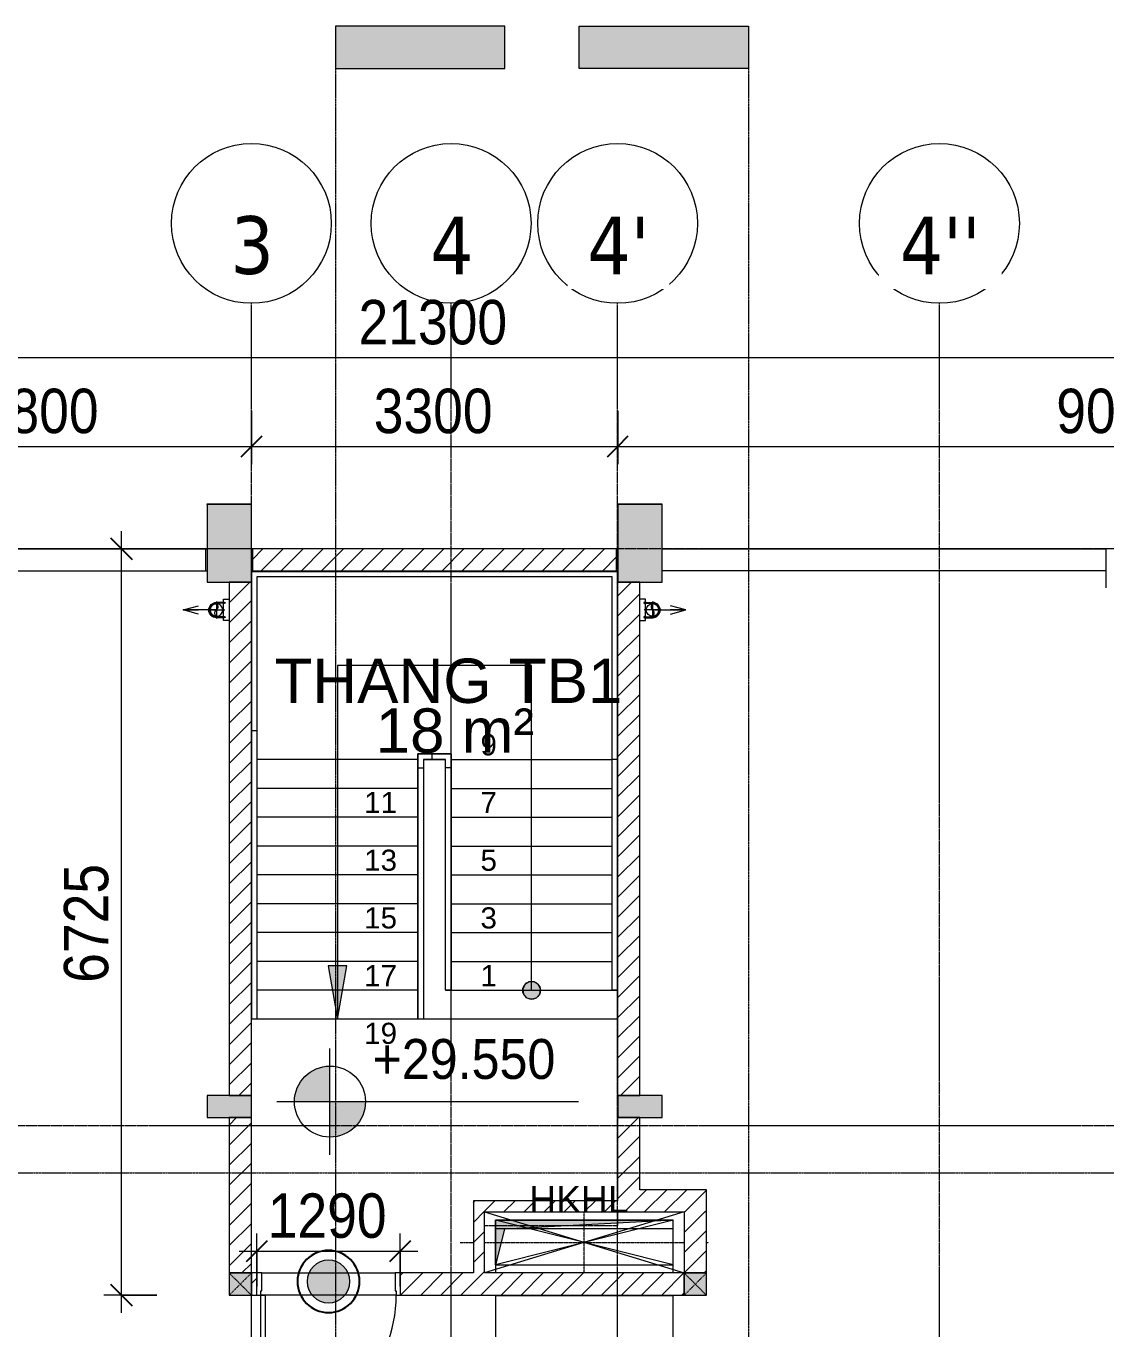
# Model space of a CAD drawing. Header units: millimetres. Extents: x 27447 to 251759, y -15958 to 82948.
# Drawn here: x 40622 to 50353, y 71208 to 82948 of the extents above; entities that cross this region are included whole.
import ezdxf

# ---------------------------------------------------------------- set-up
doc = ezdxf.new("R2010")
doc.units = ezdxf.units.MM
for name, pattern in [('Dash', [6, 3, -3]), ('Dash 1_8_', [6.35, 3.175, -3.175]), ('Dash Dot 3_16_', [7.9375, 4.7625, -1.5875, 0, -1.5875]), ('Grid Line', [22.225, 12.7, -3.175, 3.175, -3.175]), ('IMPORT-CENTER', [2000, 1250, -250, 250, -250]), ('IMPORT-CENTER _3_', [10.16, 6.35, -1.27, 1.27, -1.27])]:
    doc.linetypes.add(name, pattern=pattern)
for name, color, linetype, lineweight in [('0-1', 7, 'Continuous', 5), ('0-2', 250, 'Continuous', 9), ('A-ANNO-DIMS', 211, 'Continuous', 9), ('A-ANNO-DIMS-160', 211, 'Continuous', 9), ('A-ANNO-NOTE', 131, 'Continuous', 9), ('A-ANNO-NOTE-1', 131, 'Continuous', 25), ('A-AREA', 32, 'Dash 1_8_', 9), ('A-AREA-IDEN', 2, 'Continuous', 9), ('A-DETL-GENF-1', 1, 'Continuous', 9), ('A-DOOR-1', 1, 'Continuous', 9), ('A-DOOR-FRAM-1', 1, 'Continuous', 9), ('A-FLOR', 192, 'Continuous', 9), ('A-FLOR-1', 250, 'Continuous', 9), ('A-FLOR-HRAL', 11, 'Continuous', 9), ('A-WALL', 113, 'Continuous', 9), ('A-WALL-1', 113, 'Continuous', 18), ('A-WALL-PATT-1', 111, 'Continuous', 9), ('G-ANNO-DIMS', 111, 'Continuous', 9), ('G-ANNO-SYMB', 111, 'Continuous', 9), ('G-ANNO-SYMB-1', 111, 'Dash Dot 3_16_', 18), ('G-ANNO-TEXT-1', 7, 'Continuous', 9), ('G-IMPT', 8, 'Continuous', 9), ('G-IMPT-1', 8, 'IMPORT-CENTER', 9), ('G-IMPT-2', 8, 'IMPORT-CENTER _3_', 9), ('M-EQPM', 50, 'Continuous', 9), ('S-COLS', 52, 'Continuous', 9), ('S-COLS-1', 52, 'Continuous', 5), ('S-COLS-2', 7, 'Continuous', 18), ('S-COLS-4', 52, 'Continuous', 18), ('S-COLS-5', 52, 'Dash', 9), ('S-COLS-HDLN', 52, 'Dash', 9), ('S-GRID-1', 1, 'Grid Line', 9), ('S-GRID-IDEN', 1, 'Continuous', 9), ('S-STRS', 31, 'Continuous', 9), ('S-STRS-ANNO', 31, 'Continuous', 9)]:
    doc.layers.add(name, color=color, linetype=linetype, lineweight=lineweight)
doc.styles.add('Arial', font='arial_0.ttf', dxfattribs={"height": 190.5})
doc.styles.add('Arial_4', font='arial_0.ttf', dxfattribs={"width": 0.9, "height": 360})
doc.styles.add('Arial_6', font='arial_0.ttf', dxfattribs={"height": 240})
doc.styles.add('Arial_7', font='arial_0.ttf', dxfattribs={"height": 400})
doc.styles.add('Tahoma_B', font='tahomabd_0.ttf', dxfattribs={"height": 520})
doc.styles.add('UTM Avo', font='UTM Avo.ttf', dxfattribs={"width": 0.9, "height": 400})
doc.dimstyles.new('1_Dim_chi_tiet_2_5', dxfattribs={"dimscale": 304.8, "dimtxt": 399.720379, "dimasz": 0.629921, "dimexe": 0.524934, "dimexo": 0.0625, "dimgap": 0.052493, "dimtad": 1, "dimdec": 0, "dimrnd": 5, "dimzin": 0, "dimdsep": 46, "dimtxsty": 'UTM Avo', "dimblk1": 'OBLIQUE', "dimblk2": 'OBLIQUE', "dimsah": 1, "dimcen": 0.09, "dimdle": 0.524934, "dimazin": 0, "dimtfac": 1, "dimtdec": 4, "dimtix": 1, "dimtmove": 0, "dimatfit": 3, "dimfxl": 1.049869, "dimfxlon": 1, "dimtvp": 1, "dimtolj": 1, "dimtzin": 0, "dimarcsym": 2})
pattern_1 = [(45, (0, 0), (-90.50967, 90.50967), [])]

# ---------------------------------------------------------------- blocks, each defined once
blk = doc.blocks.new('NCV_TKTC_KET CAU_rvt-1-TKCS_MB TUM MÁI')
at = {"layer": 'S-COLS-1'}
for points in [[(42653, 77937), (42653, 78637), (42253, 78637), (42253, 77937)], [(46353, 77937), (46353, 78637), (45953, 78637), (45953, 77937)], [(42653, 73112), (42653, 73312), (42253, 73312), (42253, 73112)], [(46353, 73112), (46353, 73312), (45953, 73312), (45953, 73112)]]:
    blk.add_hatch(color=256, dxfattribs=at).paths.add_polyline_path(points)
at = {"layer": 'A-FLOR-1'}
for p, q in [((42253, 78237), (42243, 78237)), ((42663, 78237), (42653, 78237)), ((45953, 78237), (45943, 78237)), ((42653, 78037), (42663, 78037)), ((45943, 78037), (45953, 78037)), ((44153, 73999), (42703, 73999)), ((45953, 73999), (44203, 73999))]:
    blk.add_line(p, q, dxfattribs=at)
at = {"layer": 'S-COLS-2'}
for p, q in [((42653, 78637), (42253, 78637)), ((42253, 78637), (42253, 77937)), ((42653, 77937), (42653, 78637)), ((46353, 78637), (45953, 78637)), ((45953, 78637), (45953, 77937)), ((46353, 77937), (46353, 78637)), ((50753, 78237), (50353, 78237)), ((50353, 78237), (50353, 77887)), ((42253, 77937), (42653, 77937)), ((45953, 77937), (46353, 77937)), ((42253, 73312), (42253, 73112)), ((42653, 73312), (42253, 73312)), ((42653, 73112), (42653, 73312)), ((45953, 73312), (45953, 73112)), ((46353, 73312), (45953, 73312)), ((46353, 73112), (46353, 73312)), ((42253, 73112), (42653, 73112)), ((45953, 73112), (46353, 73112))]:
    blk.add_line(p, q, dxfattribs=at)
blk = doc.blocks.new('Top Rail Type - Top Rail_Internal_-947424-TKCS_MB TUM MÁI')
at = {"layer": 'A-FLOR-HRAL'}
for p, q in [((42653, 78034), (45952, 78034)), ((42653, 76599), (42653, 78034)), ((45902, 77984), (42703, 77984)), ((42703, 77984), (42703, 76599)), ((45902, 76339), (45902, 77984)), ((45952, 78034), (45952, 76339)), ((42653, 76599), (42703, 76599)), ((42653, 76339), (42653, 76599)), ((42703, 76599), (42703, 76339)), ((42653, 73999), (42653, 76339)), ((42703, 76339), (42703, 73999)), ((45902, 74259), (45902, 76339)), ((45952, 76339), (45902, 76339)), ((45952, 76339), (45952, 74259)), ((45952, 74259), (45902, 74259)), ((42703, 73999), (42653, 73999))]:
    blk.add_line(p, q, dxfattribs=at)
blk = doc.blocks.new('Top Rail Type - Top Rail_Internal_-V1-TKCS_MB TUM MÁI')
at = {"layer": 'A-FLOR-HRAL'}
for p, q in [((42653, 78034), (42653, 76599)), ((45952, 78034), (42653, 78034)), ((42703, 77984), (42703, 76599)), ((45902, 77984), (42703, 77984)), ((45902, 76339), (45902, 77984)), ((45952, 76339), (45952, 78034)), ((42653, 76599), (42653, 73999)), ((42703, 76599), (42703, 73999)), ((45902, 74259), (45902, 76339)), ((45952, 74259), (45952, 76339)), ((45902, 74259), (45952, 74259)), ((42703, 73999), (42653, 73999))]:
    blk.add_line(p, q, dxfattribs=at)
blk = doc.blocks.new('Top Rail Type - Top Rail_Internal_-947440-TKCS_MB TUM MÁI')
at = {"layer": 'A-FLOR-HRAL'}
for p, q in [((44153, 76389), (44278, 76389)), ((44153, 76264), (44153, 76389)), ((44278, 76339), (44203, 76339)), ((44203, 76339), (44203, 76264)), ((44278, 76389), (44328, 76389)), ((44278, 76389), (44278, 76339)), ((44328, 76339), (44278, 76339)), ((44328, 76389), (44453, 76389)), ((44403, 76339), (44328, 76339)), ((44403, 76264), (44403, 76339)), ((44453, 76389), (44453, 76264)), ((44153, 76264), (44203, 76264)), ((44153, 73999), (44153, 76264)), ((44203, 76264), (44203, 73999)), ((44403, 74259), (44403, 76264)), ((44453, 76264), (44403, 76264)), ((44453, 76264), (44453, 74259)), ((44453, 74259), (44403, 74259)), ((44203, 73999), (44153, 73999))]:
    blk.add_line(p, q, dxfattribs=at)
blk = doc.blocks.new('Top Rail Type - Top Rail_Internal_-V2-TKCS_MB TUM MÁI')
at = {"layer": 'A-FLOR-HRAL'}
for p, q in [((44153, 76389), (44153, 76264)), ((44278, 76389), (44153, 76389)), ((44203, 76339), (44203, 76264)), ((44278, 76339), (44203, 76339)), ((44453, 76389), (44278, 76389)), ((44403, 76339), (44278, 76339)), ((44403, 76264), (44403, 76339)), ((44453, 76264), (44453, 76389)), ((44153, 76264), (44153, 73999)), ((44203, 76264), (44203, 73999)), ((44403, 74259), (44403, 76264)), ((44453, 74259), (44453, 76264)), ((44403, 74259), (44453, 74259)), ((44203, 73999), (44153, 73999))]:
    blk.add_line(p, q, dxfattribs=at)
blk = doc.blocks.new('FD_01 - FD_01-1200x2200mm-1787917-TKCS_MB TUM MÁI')
at = {"layer": 'A-DETL-GENF-1'}
for p, q in [((570, 100), (570, 1320)), ((570, 1320), (610, 1320)), ((610, 1320), (610, 100)), ((610, 100), (570, 100))]:
    blk.add_line(p, q, dxfattribs=at)
blk.add_arc((610, 100), 1220, 91.8789, 180, dxfattribs=at)
at = {"layer": 'A-DOOR-FRAM-1'}
for p, q in [((-610, 100), (-645, 100)), ((-610, 60), (-610, 100)), ((-600, 60), (-610, 60)), ((-600, -100), (-600, 60)), ((610, 60), (600, 60)), ((600, 60), (600, -100)), ((645, 100), (610, 100)), ((610, 100), (610, 60)), ((-645, -100), (-600, -100)), ((600, -100), (645, -100))]:
    blk.add_line(p, q, dxfattribs=at)
blk = doc.blocks.new('TKTC_XREF_260130_MB TUM MAI - TKTC_XREF_260130_MB TUM MAI_dwg_CUM U_DN100-4167675-TKCS_MB TUM MÁI')
at = {"layer": 'G-IMPT'}
blk.add_hatch(color=256, dxfattribs=at).paths.add_polyline_path([(61, 0), (59, -16), (53, -31), (43, -43), (30, -53), (16, -59), (0, -61), (0, -57), (15, -55), (28, -49), (40, -40), (49, -29), (55, -15), (57, 0), (55, 15), (49, 28), (40, 40), (28, 49), (15, 55), (0, 57), (0, 61), (16, 59), (30, 53), (43, 43), (53, 30), (59, 16)])
for p, q in [((-79, 67), (-79, 63)), ((-77, 67), (-77, 63)), ((-75, 67), (-75, 63)), ((-73, 69), (-73, 61)), ((-67, 68), (-72, 68)), ((-67, 62), (-72, 62)), ((-65, 69), (0, 69)), ((-79, -63), (-79, -67)), ((-77, -63), (-77, -67)), ((-75, -63), (-75, -67)), ((-73, -61), (-73, -69)), ((-67, -62), (-72, -62)), ((-67, -68), (-72, -68)), ((-65, -69), (0, -69))]:
    blk.add_line(p, q, dxfattribs=at)
at = {"layer": 'G-IMPT', "flags": 128}
for points in [[(-73, 68), (-78, 68), (-78, 62), (-73, 62)], [(-72, 59), (-67, 59), (-67, 71), (-72, 71)], [(-67, 71), (-67, 73), (-65, 73), (-65, 57), (-67, 57), (-67, 59)], [(-65, 61), (0, 61), (0, 57)], [(-73, -62), (-78, -62), (-78, -68), (-73, -68)], [(-72, -71), (-67, -71), (-67, -59), (-72, -59)], [(-67, -59), (-67, -57), (-65, -57), (-65, -73), (-67, -73), (-67, -71)], [(-65, -61), (0, -61), (0, -57)]]:
    blk.add_lwpolyline(points, dxfattribs=at)
at = {"layer": 'G-IMPT'}
for centre, radius, start, end in [((-78, 67), 0.96, 90, 180), ((-78, 63), 0.96, 180, 270), ((-71, 69), 1.56, 112.6199, 247.3801), ((-68, 65), 4.8, 143.1301, 216.8699), ((-71, 61), 1.56, 112.6199, 247.3801), ((0, 0), 69, 270, 90), ((0, 0), 61, 270, 90), ((0, 0), 57, 270, 90), ((-78, -63), 0.96, 90, 180), ((-78, -67), 0.96, 180, 270), ((-71, -61), 1.56, 112.6199, 247.3801), ((-68, -65), 4.8, 143.1301, 216.8699), ((-71, -69), 1.56, 112.6199, 247.3801)]:
    blk.add_arc(centre, radius, start, end, dxfattribs=at)
blk = doc.blocks.new('TKTC_XREF_260130_MB TUM MAI - TKTC_XREF_260130_MB TUM MAI_dwg_$cc-4167671-TKCS_MB TUM MÁI')
at = {"layer": 'G-IMPT'}
blk.add_circle((0, 0), 0.5, dxfattribs=at)
for centre, radius, start, end in [((0, 0), 0.5, 90, 270), ((0.19, 0.25), 0.313, 126.8699, 233.1301), ((-0.19, -0.25), 0.313, 306.8699, 53.1301)]:
    blk.add_arc(centre, radius, start, end, dxfattribs=at)
at = {"layer": 'G-IMPT-2'}
for p, q in [((-0.67, 0), (0.67, 0)), ((0, -0.67), (0, 0.67))]:
    blk.add_line(p, q, dxfattribs=at)
blk = doc.blocks.new('TKTC_XREF_260130_MB TUM MAI - TKTC_XREF_260130_MB TUM MAI_dwg_AR-4167677-TKCS_MB TUM MÁI')
at = {"layer": 'G-IMPT'}
blk.add_line((97, 0), (-97, 0), dxfattribs=at)
at = {"layer": 'G-IMPT', "flags": 128}
blk.add_lwpolyline([(-97, 52), (97, 0), (-97, -52)], dxfattribs=at)
blk = doc.blocks.new('TKTC_XREF_260130_MB TUM MAI - TKTC_XREF_260130_MB TUM MAI_dwg_CUM U_DN100-4167673-TKCS_MB TUM MÁI')
at = {"layer": 'G-IMPT'}
blk.add_hatch(color=256, dxfattribs=at).paths.add_polyline_path([(0, 61), (0, 57), (15, 55), (28, 49), (40, 40), (49, 28), (55, 15), (57, 0), (55, -15), (49, -29), (40, -40), (28, -49), (15, -55), (0, -57), (0, -61), (16, -59), (30, -53), (43, -43), (53, -31), (59, -16), (61, 0), (59, 16), (53, 30), (43, 43), (30, 53), (16, 59)])
for p, q in [((-79, 67), (-79, 63)), ((-77, 67), (-77, 63)), ((-75, 67), (-75, 63)), ((-73, 69), (-73, 61)), ((-67, 68), (-72, 68)), ((-67, 62), (-72, 62)), ((-65, 69), (0, 69)), ((-79, -63), (-79, -67)), ((-77, -63), (-77, -67)), ((-75, -63), (-75, -67)), ((-73, -61), (-73, -69)), ((-67, -62), (-72, -62)), ((-67, -68), (-72, -68)), ((-65, -69), (0, -69))]:
    blk.add_line(p, q, dxfattribs=at)
at = {"layer": 'G-IMPT', "flags": 128}
for points in [[(-73, 68), (-78, 68), (-78, 62), (-73, 62)], [(-72, 59), (-67, 59), (-67, 71), (-72, 71)], [(-67, 71), (-67, 73), (-65, 73), (-65, 57), (-67, 57), (-67, 59)], [(-65, 61), (0, 61), (0, 57)], [(-73, -62), (-78, -62), (-78, -68), (-73, -68)], [(-72, -71), (-67, -71), (-67, -59), (-72, -59)], [(-67, -59), (-67, -57), (-65, -57), (-65, -73), (-67, -73), (-67, -71)], [(-65, -61), (0, -61), (0, -57)]]:
    blk.add_lwpolyline(points, dxfattribs=at)
at = {"layer": 'G-IMPT'}
for centre, radius, start, end in [((-78, 67), 0.96, 90, 180), ((-78, 63), 0.96, 180, 270), ((-71, 69), 1.56, 112.6199, 247.3801), ((-68, 65), 4.8, 143.1301, 216.8699), ((-71, 61), 1.56, 112.6199, 247.3801), ((0, 0), 69, 270, 90), ((0, 0), 61, 270, 90), ((0, 0), 57, 270, 90), ((-78, -63), 0.96, 90, 180), ((-78, -67), 0.96, 180, 270), ((-71, -61), 1.56, 112.6199, 247.3801), ((-68, -65), 4.8, 143.1301, 216.8699), ((-71, -69), 1.56, 112.6199, 247.3801)]:
    blk.add_arc(centre, radius, start, end, dxfattribs=at)
blk = doc.blocks.new('TKTC_XREF_260130_MB TUM MAI - TKTC_XREF_260130_MB TUM MAI_dwg_$cc-4167678-TKCS_MB TUM MÁI')
at = {"layer": 'G-IMPT'}
blk.add_circle((0, 0), 0.5, dxfattribs=at)
for centre, radius, start, end in [((0, 0), 0.5, 90, 270), ((0.19, 0.25), 0.313, 126.8699, 233.1301), ((-0.19, -0.25), 0.313, 306.8699, 53.1301)]:
    blk.add_arc(centre, radius, start, end, dxfattribs=at)
at = {"layer": 'G-IMPT-2'}
for p, q in [((-0.67, 0), (0.67, 0)), ((0, -0.67), (0, 0.67))]:
    blk.add_line(p, q, dxfattribs=at)
blk = doc.blocks.new('TKTC_XREF_260130_MB TUM MAI - TKTC_XREF_260130_MB TUM MAI_dwg_AR-4167679-TKCS_MB TUM MÁI')
at = {"layer": 'G-IMPT'}
blk.add_line((97, 0), (-97, 0), dxfattribs=at)
at = {"layer": 'G-IMPT', "flags": 128}
blk.add_lwpolyline([(-97, 52), (97, 0), (-97, -52)], dxfattribs=at)
blk = doc.blocks.new('TKTC_XREF_260130_MB TUM MAI - TKTC_XREF_260130_MB TUM MAI_dwg_$H1600x400-4167681-TKCS_MB TUM MÁI')
at = {"layer": 'G-IMPT'}
blk.add_hatch(color=256, dxfattribs=at).paths.add_polyline_path([(-800, -200), (-800, 200), (800, 200), (-720, 120)])
for p, q in [((-800, -200), (-800, 200)), ((-800, 200), (800, 200)), ((-720, 120), (-800, -200)), ((800, 200), (-720, 120))]:
    blk.add_line(p, q, dxfattribs=at)
at = {"layer": 'G-IMPT', "flags": 128}
blk.add_lwpolyline([(-800, -200), (800, -200), (800, 200), (-800, 200)], close=True, dxfattribs=at)
at = {"layer": 'G-IMPT-2'}
for p, q in [((0, -275), (0, 275)), ((-1120, 0), (-1000, 0)), ((-900, 0), (900, 0)), ((1100, 0), (1120, 0))]:
    blk.add_line(p, q, dxfattribs=at)
blk = doc.blocks.new('TKTC_XREF_260130_MB TUM MAI - TKTC_XREF_260130_MB TUM MAI_dwg_A$Ced4233ca-4167688-TKCS_MB TUM MÁI')
at = {"layer": 'G-IMPT', "flags": 128}
blk.add_lwpolyline([(-80800, 54953), (-82400, 54553), (-80800, 54553), (-82400, 54953)], dxfattribs=at)
blk.add_blockref('TKTC_XREF_260130_MB TUM MAI - TKTC_XREF_260130_MB TUM MAI_dwg_$H1600x400-4167681-TKCS_MB TUM MÁI', (-81600, 54753))
blk = doc.blocks.new('TKTC_XREF_260130_MB TUM MAI - TKTC_XREF_260130_MB TUM MAI_dwg-4167669-TKCS_MB TUM MÁI')
at = {"layer": 'G-IMPT'}
for p, q in [((-160899, -782933), (-160909, -782933)), ((-157199, -782933), (-157209, -782933))]:
    blk.add_line(p, q, dxfattribs=at)
at = {"layer": 'G-IMPT', "flags": 128}
for points in [[(-160489, -782933), (-160499, -782933), (-160499, -782531)], [(-160699, -783575), (-160749, -783575), (-160749, -783385), (-160699, -783385)], [(-156999, -783575), (-156949, -783575), (-156949, -783385), (-156999, -783385)]]:
    blk.add_lwpolyline(points, dxfattribs=at)
at = {"layer": 'G-IMPT-1'}
for p, q in [((-160814, -783481), (-161115, -783481)), ((-156884, -783481), (-156583, -783481))]:
    blk.add_line(p, q, dxfattribs=at)
at = {"extrusion": (0, 0, -1)}
for name, p, xscale, yscale, zscale, rotation in [('TKTC_XREF_260130_MB TUM MAI - TKTC_XREF_260130_MB TUM MAI_dwg_$cc-4167671-TKCS_MB TUM MÁI', (160814, -783481), 113.7150000000073, 113.7150000000073, -113.7150000000073, 179.9990086636432), ('TKTC_XREF_260130_MB TUM MAI - TKTC_XREF_260130_MB TUM MAI_dwg_CUM U_DN100-4167675-TKCS_MB TUM MÁI', (160814, -783482), 0.9975000000000006, 0.9975000000000006, -0.9975000000000006, 0.000991338195008684), ('TKTC_XREF_260130_MB TUM MAI - TKTC_XREF_260130_MB TUM MAI_dwg_AR-4167679-TKCS_MB TUM MÁI', (156653, -783481), 0.7206551409326495, 0.7206551409326495, -0.7206551409326495, 179.996211913896)]:
    blk.add_blockref(name, p, dxfattribs=dict(at, xscale=xscale, yscale=yscale, zscale=zscale, rotation=rotation))
for name, p, xscale, yscale, zscale, rotation in [('TKTC_XREF_260130_MB TUM MAI - TKTC_XREF_260130_MB TUM MAI_dwg_CUM U_DN100-4167673-TKCS_MB TUM MÁI', (-156884, -783482), 0.9975000000000006, 0.9975000000000006, 0.9975000000000006, 0.000991338195008684), ('TKTC_XREF_260130_MB TUM MAI - TKTC_XREF_260130_MB TUM MAI_dwg_$cc-4167678-TKCS_MB TUM MÁI', (-156884, -783481), 113.7150000000073, 113.7150000000073, 113.7150000000073, 179.9990086636432), ('TKTC_XREF_260130_MB TUM MAI - TKTC_XREF_260130_MB TUM MAI_dwg_AR-4167677-TKCS_MB TUM MÁI', (-161045, -783481), 0.7206551409326495, 0.7206551409326495, 0.7206551409326495, 179.996211913896)]:
    blk.add_blockref(name, p, dxfattribs=dict(xscale=xscale, yscale=yscale, zscale=zscale, rotation=rotation))
blk.add_blockref('TKTC_XREF_260130_MB TUM MAI - TKTC_XREF_260130_MB TUM MAI_dwg_A$Ced4233ca-4167688-TKCS_MB TUM MÁI', (-75899, -843934))
blk = doc.blocks.new('TKTC_XREF_260130_MB TUM MAI - TKTC_XREF_251221_MB TUM MAI-2041484-TKCS_MB TUM MÁI')
blk.add_blockref('TKTC_XREF_260130_MB TUM MAI - TKTC_XREF_260130_MB TUM MAI_dwg-4167669-TKCS_MB TUM MÁI', (169499, 843934))
blk = doc.blocks.new('G1_SOF - BO TRU - 200x200-V11-TKCS_MB TUM MÁI')
at = {"layer": 'S-COLS-HDLN'}
for p, q in [((-100, 100), (100, -100)), ((100, 100), (-100, -100))]:
    blk.add_line(p, q, dxfattribs=at)
blk = doc.blocks.new('TKTC_QUAT HUT KHOI_260130 - TKTC_QUAT HUT KHOI_260130_dwg-4168555-TKCS_MB TUM MÁI')
at = {"layer": 'G-IMPT'}
for p, q in [((46352, 78642), (45952, 78642)), ((42252, 78240), (42242, 78240)), ((45952, 78240), (45942, 78240))]:
    blk.add_line(p, q, dxfattribs=at)
at = {"layer": 'G-IMPT', "flags": 128}
for points in [[(42662, 78240), (42653, 78240), (42653, 78642), (42253, 78642)], [(46452, 71715), (46452, 72112), (44852, 72112), (44852, 71715)], [(44852, 71512), (44852, 70392), (46452, 70392), (46452, 71512), (46452, 71515)], [(44852, 71515), (44852, 71512), (46452, 71512), (44852, 71512)]]:
    blk.add_lwpolyline(points, dxfattribs=at)
blk = doc.blocks.new('TKTC_QUAT HUT KHOI_260130 - TKTC_QUAT HUT KHOI_260130-2046036-TKCS_MB TUM MÁI')
blk.add_blockref('TKTC_QUAT HUT KHOI_260130 - TKTC_QUAT HUT KHOI_260130_dwg-4168555-TKCS_MB TUM MÁI', (-33652, -17239))
blk = doc.blocks.new('TKTC_BON NUOC MAI_260130 - TKTC_BON NUOC MAI_260130_dwg-3426650-TKCS_MB TUM MÁI')
at = {"layer": 'G-IMPT'}
blk.add_line((-160899, -782933), (-169499, -782933), dxfattribs=at)
at = {"layer": 'G-IMPT', "flags": 128}
for points in [[(-157199, -782933), (-160499, -782933), (-160499, -782531), (-160899, -782531), (-160899, -782534)], [(-156799, -782534), (-156799, -782531), (-157199, -782531), (-157199, -782534)]]:
    blk.add_lwpolyline(points, dxfattribs=at)
blk = doc.blocks.new('TKTC_BON NUOC MAI_260130 - TKTC_BON NUOC MAI_260130-2047084-TKCS_MB TUM MÁI')
blk.add_blockref('TKTC_BON NUOC MAI_260130 - TKTC_BON NUOC MAI_260130_dwg-3426650-TKCS_MB TUM MÁI', (169499, 843934))
blk = doc.blocks.new('Grid - M_Grid Head - Circle-353313-TKCS_MB TUM MÁI')
at = {"layer": 'S-GRID-IDEN'}
blk.add_circle((0, 0), 4.5, dxfattribs=at)
blk = doc.blocks.new('Section - 3_32_ x 3_8_-4701953-TKCS_MB TUM MÁI')
at = {"layer": 'G-ANNO-SYMB'}
blk.add_hatch(color=256, dxfattribs=at).paths.add_polyline_path([(0, 9.525), (0, 0), (-2.38125, 0), (-2.38125, 9.525)])
for p, q in [((0, 9.525), (-2.38125, 9.525)), ((-2.38125, 9.525), (-2.38125, 0)), ((0, 0), (0, 9.525)), ((-2.38125, 0), (0, 0))]:
    blk.add_line(p, q, dxfattribs=at)
blk = doc.blocks.new('DIMBLOCK1-TKCS_MB TUM MÁI')
at = {"layer": 'A-ANNO-DIMS-160'}
for p, q in [((42703, 71589), (42703, 72069)), ((43993, 71589), (43993, 72069)), ((42543, 71909), (44153, 71909)), ((42703, 71909), (42703, 71589)), ((43993, 71909), (43993, 71589))]:
    blk.add_line(p, q, dxfattribs=at)
at = {"layer": 'A-ANNO-DIMS-160', "lineweight": 25}
for p, q in [((42703, 71909), (42799, 72005)), ((43993, 71909), (44089, 72005)), ((42703, 71909), (42607, 71813)), ((43993, 71909), (43897, 71813))]:
    blk.add_line(p, q, dxfattribs=at)
at = {"layer": 'A-ANNO-DIMS-160', "color": 0, "insert": (42800, 72429), "char_height": 400, "width": 1314.64, "attachment_point": 1, "line_spacing_factor": 1.110334, "style": 'UTM Avo'}
blk.add_mtext('1290', dxfattribs=at)
blk = doc.blocks.new('_Oblique')
at = {"color": 0, "linetype": 'ByBlock', "lineweight": -2}
blk.add_line((-0.5, -0.5), (0.5, 0.5), dxfattribs=at)
blk = doc.blocks.new('DIMBLOCK21-TKCS_MB TUM MÁI')
at = {"layer": 'A-ANNO-DIMS-160'}
for p, q in [((33653, 80280), (33653, 79800)), ((33653, 79960), (33653, 80280)), ((54953, 80280), (54953, 79800)), ((54953, 79960), (54953, 80280)), ((33493, 79960), (55113, 79960))]:
    blk.add_line(p, q, dxfattribs=at)
at = {"layer": 'A-ANNO-DIMS-160', "lineweight": 25}
for p, q in [((33653, 79960), (33557, 79864)), ((33653, 79960), (33749, 80056)), ((54953, 79960), (54857, 79864)), ((54953, 79960), (55049, 80056))]:
    blk.add_line(p, q, dxfattribs=at)
at = {"layer": 'A-ANNO-DIMS-160', "color": 0, "insert": (43618, 80480), "char_height": 400, "width": 1643.29, "attachment_point": 1, "line_spacing_factor": 1.110334, "style": 'UTM Avo'}
blk.add_mtext('21300', dxfattribs=at)
blk = doc.blocks.new('DIMBLOCK23-TKCS_MB TUM MÁI')
at = {"layer": 'A-ANNO-DIMS-160'}
for p, q in [((38853, 79480), (38853, 79000)), ((38853, 79160), (38853, 79480)), ((42653, 79480), (42653, 79000)), ((42653, 79160), (42653, 79480)), ((38853, 79160), (42653, 79160))]:
    blk.add_line(p, q, dxfattribs=at)
at = {"layer": 'A-ANNO-DIMS-160', "lineweight": 25}
for p, q in [((38853, 79160), (38949, 79256)), ((42653, 79160), (42749, 79256)), ((38853, 79160), (38757, 79064)), ((42653, 79160), (42557, 79064))]:
    blk.add_line(p, q, dxfattribs=at)
at = {"layer": 'A-ANNO-DIMS-160', "color": 0, "insert": (40205, 79680), "char_height": 400, "width": 1314.64, "attachment_point": 1, "line_spacing_factor": 1.110334, "style": 'UTM Avo'}
blk.add_mtext('3800', dxfattribs=at)
blk = doc.blocks.new('DIMBLOCK24-TKCS_MB TUM MÁI')
at = {"layer": 'A-ANNO-DIMS-160'}
for p, q in [((42653, 79480), (42653, 79000)), ((42653, 79160), (42653, 79480)), ((45953, 79480), (45953, 79000)), ((45953, 79160), (45953, 79480)), ((42653, 79160), (45953, 79160))]:
    blk.add_line(p, q, dxfattribs=at)
at = {"layer": 'A-ANNO-DIMS-160', "lineweight": 25}
for p, q in [((42653, 79160), (42749, 79256)), ((45953, 79160), (46049, 79256)), ((42653, 79160), (42557, 79064)), ((45953, 79160), (45857, 79064))]:
    blk.add_line(p, q, dxfattribs=at)
at = {"layer": 'A-ANNO-DIMS-160', "color": 0, "insert": (43755, 79680), "char_height": 400, "width": 1314.64, "attachment_point": 1, "line_spacing_factor": 1.110334, "style": 'UTM Avo'}
blk.add_mtext('3300', dxfattribs=at)
blk = doc.blocks.new('DIMBLOCK25-TKCS_MB TUM MÁI')
at = {"layer": 'A-ANNO-DIMS-160'}
for p, q in [((45953, 79480), (45953, 79000)), ((45953, 79160), (45953, 79480)), ((54953, 79480), (54953, 79000)), ((54953, 79160), (54953, 79480)), ((45953, 79160), (55113, 79160))]:
    blk.add_line(p, q, dxfattribs=at)
at = {"layer": 'A-ANNO-DIMS-160', "lineweight": 25}
for p, q in [((45953, 79160), (46049, 79256)), ((54953, 79160), (55049, 79256)), ((45953, 79160), (45857, 79064)), ((54953, 79160), (54857, 79064))]:
    blk.add_line(p, q, dxfattribs=at)
at = {"layer": 'A-ANNO-DIMS-160', "color": 0, "insert": (49905, 79680), "char_height": 400, "width": 1314.64, "attachment_point": 1, "line_spacing_factor": 1.110334, "style": 'UTM Avo'}
blk.add_mtext('9000', dxfattribs=at)
blk = doc.blocks.new('Spot Elevations - M_Spot Elevation - Target Filled-350595-TKCS_MB TUM MÁI')
at = {"layer": 'G-ANNO-DIMS'}
h = blk.add_hatch(color=256, dxfattribs=at)
edge = h.paths.add_edge_path()
edge.add_line((0, 0), (-2, 0))
edge.add_arc((0, 0), 2, 90, 180, ccw=False)
edge.add_line((0, 2), (0, 0))
h = blk.add_hatch(color=256, dxfattribs=at)
edge = h.paths.add_edge_path()
edge.add_line((0, 0), (2, 0))
edge.add_arc((0, 0), 2, 270, 360, ccw=False)
edge.add_line((0, -2), (0, 0))
for p, q in [((0, -3), (0, 3)), ((-3, 0), (14, 0))]:
    blk.add_line(p, q, dxfattribs=at)
blk.add_circle((0, 0), 2, dxfattribs=at)
blk = doc.blocks.new('DIMBLOCK51-TKCS_MB TUM MÁI')
at = {"layer": 'A-ANNO-DIMS-160', "lineweight": 25}
for p, q in [((41482, 78237), (41386, 78333)), ((41482, 78237), (41578, 78141)), ((41482, 71512), (41386, 71608)), ((41482, 71512), (41578, 71416))]:
    blk.add_line(p, q, dxfattribs=at)
at = {"layer": 'A-ANNO-DIMS-160'}
for p, q in [((41482, 71352), (41482, 78397)), ((41162, 78237), (41642, 78237)), ((41482, 78237), (41162, 78237)), ((41802, 71512), (41322, 71512)), ((41482, 71512), (41802, 71512))]:
    blk.add_line(p, q, dxfattribs=at)
at = {"layer": 'A-ANNO-DIMS-160', "color": 0, "insert": (40963, 74327), "char_height": 400, "width": 1314.64, "attachment_point": 1, "rotation": 90, "line_spacing_factor": 1.110334, "style": 'UTM Avo'}
blk.add_mtext('6725', dxfattribs=at)
blk = doc.blocks.new('HDNDCT_GHI CHÚ CỬA CHỐNG CHÁY EI60 - HDNDCT_GHI CHÚ CỬA CHỐNG CHÁY EI60-1614697-TKCS_MB TUM MÁI')
at = {"layer": 'A-ANNO-NOTE'}
h = blk.add_hatch(color=256, dxfattribs=at)
edge = h.paths.add_edge_path()
edge.add_arc((0, 0), 1.2, 0, 180)
edge.add_arc((0, 0), 1.2, 180, 360)
for radius, start, end in [(1.75, 360, 180), (1.2, 360, 180), (1.2, 180, 360)]:
    blk.add_arc((0, 0), radius, start, end, dxfattribs=at)
at = {"layer": 'A-ANNO-NOTE-1'}
for start, end in [(360, 180), (180, 360)]:
    blk.add_arc((0, 0), 1.75, start, end, dxfattribs=at)

msp = doc.modelspace()

# ---------------------------------------------------------------- hatches: boundary and pattern name
at = {"layer": 'A-WALL-PATT-1'}
h = msp.add_hatch(dxfattribs=at)
h.set_pattern_fill('FP_1', color=256, style=0, pattern_type=2)
h.set_pattern_definition(pattern_1)
h.paths.add_polyline_path([(45942.6, 78036.9), (45942.6, 78236.9), (42662.6, 78236.9), (42662.6, 78036.9), (44831.6, 78036.9)])
h = msp.add_hatch(dxfattribs=at)
h.set_pattern_fill('FP_1', color=256, style=0, pattern_type=2)
h.set_pattern_definition(pattern_1)
h.paths.add_polyline_path([(42652.6, 73311.9), (42652.6, 77936.9), (42452.6, 77936.9), (42452.6, 73311.9)])
h = msp.add_hatch(dxfattribs=at)
h.set_pattern_fill('FP_1', color=256, style=0, pattern_type=2)
h.set_pattern_definition(pattern_1)
h.paths.add_polyline_path([(46152.6, 73311.9), (46152.6, 77936.9), (45952.6, 77936.9), (45952.6, 73311.9)])
h = msp.add_hatch(dxfattribs=at)
h.set_pattern_fill('FP_1', color=256, style=0, pattern_type=2)
h.set_pattern_definition(pattern_1)
h.paths.add_polyline_path([(42652.6, 71711.9), (42652.6, 73111.9), (42452.6, 73111.9), (42452.6, 71711.9)])
h = msp.add_hatch(dxfattribs=at)
h.set_pattern_fill('FP_1', color=256, style=0, pattern_type=2)
h.set_pattern_definition(pattern_1)
h.paths.add_polyline_path([(45952.6, 72261.9), (46152.6, 72261.9), (46152.6, 73111.9), (45952.6, 73111.9), (45952.6, 72293.8)])
h = msp.add_hatch(dxfattribs=at)
h.set_pattern_fill('FP_1', color=256, style=0, pattern_type=2)
h.set_pattern_definition(pattern_1)
h.paths.add_polyline_path([(46152.6, 72261.9), (46752.6, 72261.9), (46752.6, 72461.9), (46152.6, 72461.9), (46152.6, 72293.8)])
h = msp.add_hatch(dxfattribs=at)
h.set_pattern_fill('FP_1', color=256, style=0, pattern_type=2)
h.set_pattern_definition(pattern_1)
h.paths.add_polyline_path([(44752.6, 71711.9), (44752.6, 72361.9), (44652.6, 72361.9), (44652.6, 71711.9)])
h = msp.add_hatch(dxfattribs=at)
h.set_pattern_fill('FP_1', color=256, style=0, pattern_type=2)
h.set_pattern_definition(pattern_1)
h.paths.add_polyline_path([(45952.6, 72261.9), (45952.6, 72361.9), (44752.6, 72361.9), (44752.6, 72261.9), (44831.6, 72261.9)])
h = msp.add_hatch(dxfattribs=at)
h.set_pattern_fill('FP_1', color=256, style=0, pattern_type=2)
h.set_pattern_definition(pattern_1)
h.paths.add_polyline_path([(46752.6, 71711.9), (46752.6, 72261.9), (46552.6, 72261.9), (46552.6, 71711.9)])
h = msp.add_hatch(dxfattribs=at)
h.set_pattern_fill('FP_1', color=256, style=0, pattern_type=2)
h.set_pattern_definition(pattern_1)
h.paths.add_polyline_path([(46552.6, 71511.9), (46552.6, 71711.9), (43992.6, 71711.9), (43992.6, 71511.9), (44831.6, 71511.9)])
h.paths.add_polyline_path([(42652.6, 71511.9), (42702.6, 71511.9), (42702.6, 71711.9), (42652.6, 71711.9)])
at = {"layer": 'S-COLS-1'}
for points in [[(42652.6, 71511.9), (42652.6, 71711.9), (42452.6, 71711.9), (42452.6, 71511.9)], [(46752.6, 71511.9), (46752.6, 71711.9), (46552.6, 71711.9), (46552.6, 71511.9)]]:
    msp.add_hatch(color=256, dxfattribs=at).paths.add_polyline_path(points)
at = {"layer": 'S-STRS-ANNO'}
for points in [[(43428, 73999), (43512.6, 74479), (43343.3, 74479), (43355.5, 74410.1)], [(45177.6, 74179), (45220.8, 74191.7), (45250.3, 74225.8), (45256.8, 74270.4), (45238, 74311.4), (45200.1, 74335.7), (45155, 74335.7), (45117.1, 74311.4), (45098.4, 74270.4), (45104.8, 74225.8), (45134.3, 74191.7)]]:
    msp.add_hatch(color=256, dxfattribs=at).paths.add_polyline_path(points)
h = msp.add_hatch(color=256, dxfattribs=at)
edge = h.paths.add_edge_path()
edge.add_arc((45177.6, 74259), 80, 0, 360)

# ---------------------------------------------------------------- linework, layer by layer
at = {"layer": '0-2'}
for p, q in [((44752.6, 72261.9), (46552.6, 71711.9)), ((46552.6, 72261.9), (44752.6, 71711.9))]:
    msp.add_line(p, q, dxfattribs=at)
at = {"layer": 'A-AREA'}
for p, q in [((45952.6, 72261.9), (45952.6, 72136.9)), ((45952.6, 72136.9), (44752.6, 72136.9))]:
    msp.add_line(p, q, dxfattribs=at)
at = {"layer": 'A-FLOR'}
msp.add_line((42252.6, 78036.9), (42242.6, 78036.9), dxfattribs=at)
at = {"layer": 'A-WALL'}
for p, q in [((38362.6, 78236.9), (42242.6, 78236.9)), ((42242.6, 78036.9), (42242.6, 78236.9)), ((46352.6, 78238.6), (50352.6, 78238.6)), ((42242.6, 78036.9), (38362.6, 78036.9)), ((50352.6, 78038.6), (46352.6, 78038.6)), ((42452.6, 71711.9), (42652.6, 71711.9)), ((42652.6, 71711.9), (42652.6, 71511.9)), ((42747.6, 71711.9), (43947.6, 71711.9)), ((46552.6, 71511.9), (46552.6, 71711.9)), ((46552.6, 71711.9), (46752.6, 71711.9)), ((43957.6, 71511.9), (42737.6, 71511.9))]:
    msp.add_line(p, q, dxfattribs=at)
at = {"layer": 'A-WALL-1'}
for p, q in [((45942.6, 78236.9), (42662.6, 78236.9)), ((42662.6, 78236.9), (42662.6, 78036.9)), ((45942.6, 78036.9), (45942.6, 78236.9)), ((42662.6, 78036.9), (45942.6, 78036.9)), ((42652.6, 77936.9), (42452.6, 77936.9)), ((42452.6, 77936.9), (42452.6, 73311.9)), ((42652.6, 73311.9), (42652.6, 77936.9)), ((45952.6, 77936.9), (45952.6, 73311.9)), ((46152.6, 77936.9), (45952.6, 77936.9)), ((46152.6, 73311.9), (46152.6, 77936.9)), ((42452.6, 73311.9), (42652.6, 73311.9)), ((45952.6, 73311.9), (46152.6, 73311.9)), ((42652.6, 73111.9), (42452.6, 73111.9)), ((42452.6, 73111.9), (42452.6, 71711.9)), ((42652.6, 71711.9), (42652.6, 73111.9)), ((45952.6, 73111.9), (45952.6, 72361.9)), ((46152.6, 73111.9), (45952.6, 73111.9)), ((46152.6, 72461.9), (46152.6, 73111.9)), ((46752.6, 72461.9), (46152.6, 72461.9)), ((46752.6, 71711.9), (46752.6, 72461.9)), ((44652.6, 72361.9), (44652.6, 71711.9)), ((45952.6, 72361.9), (44652.6, 72361.9)), ((44752.6, 71711.9), (44752.6, 72261.9)), ((44752.6, 72261.9), (46552.6, 72261.9)), ((46552.6, 72261.9), (46552.6, 71711.9)), ((42702.6, 71711.9), (42652.6, 71711.9)), ((42702.6, 71511.9), (42702.6, 71711.9)), ((44652.6, 71711.9), (43992.6, 71711.9)), ((43992.6, 71711.9), (43992.6, 71511.9)), ((46552.6, 71711.9), (44752.6, 71711.9)), ((42652.6, 71511.9), (42702.6, 71511.9)), ((43992.6, 71511.9), (46552.6, 71511.9))]:
    msp.add_line(p, q, dxfattribs=at)
at = {"layer": 'G-ANNO-SYMB-1'}
for p, q in [((43411.3, 82567), (43411.3, 13851.9)), ((47131.3, 82567), (47131.3, 13851.9)), ((27827.8, 72614.1), (133630.6, 72614.1))]:
    msp.add_line(p, q, dxfattribs=at)
at = {"layer": 'S-COLS'}
for p, q in [((42652.6, 71711.9), (42452.6, 71711.9)), ((42652.6, 71511.9), (42652.6, 71711.9)), ((46752.6, 71711.9), (46552.6, 71711.9)), ((46552.6, 71711.9), (46552.6, 71511.9))]:
    msp.add_line(p, q, dxfattribs=at)
at = {"layer": 'S-COLS-4'}
for p, q in [((42452.6, 71711.9), (42452.6, 71511.9)), ((46752.6, 71511.9), (46752.6, 71711.9)), ((42452.6, 71511.9), (42652.6, 71511.9)), ((46552.6, 71511.9), (46752.6, 71511.9))]:
    msp.add_line(p, q, dxfattribs=at)
at = {"layer": 'S-GRID-1'}
for p, q in [((42652.6, 76449.5), (42652.6, 80449.5)), ((44452.6, 76449.5), (44452.6, 80449.5)), ((45952.6, 76449.5), (45952.6, 80449.5)), ((48852.6, 76449.5), (48852.6, 80449.5)), ((128131.3, 78236.9), (34592.6, 78236.9)), ((42652.6, 19295.8), (42652.6, 76449.5)), ((44452.6, 19295.8), (44452.6, 76449.5)), ((45952.6, 19295.8), (45952.6, 76449.5)), ((48852.6, 19295.8), (48852.6, 76449.5)), ((128131.3, 73036.9), (34592.6, 73036.9))]:
    msp.add_line(p, q, dxfattribs=at)
at = {"layer": 'S-STRS'}
for p, q in [((42653, 78034.9), (42653, 76339)), ((45952.6, 78034.9), (42653, 78034.9)), ((42653, 76339), (42653, 76079)), ((44152.6, 76339), (42703.4, 76339)), ((44203, 76339), (44402.6, 76339)), ((44203, 76339), (44203, 76079)), ((44402.6, 76079), (44402.6, 76339)), ((44453, 76339), (45902.2, 76339)), ((42653, 76079), (42653, 75819)), ((44152.6, 76079), (42703.4, 76079)), ((44203, 76079), (44203, 75819)), ((44402.6, 75819), (44402.6, 76079)), ((44453, 76079), (45902.2, 76079)), ((42653, 75819), (42653, 75559)), ((44152.6, 75819), (42703.4, 75819)), ((44203, 75819), (44203, 75559)), ((44402.6, 75559), (44402.6, 75819)), ((44453, 75819), (45902.2, 75819)), ((42653, 75559), (42653, 75299)), ((44152.6, 75559), (42703.4, 75559)), ((44203, 75559), (44203, 75299)), ((44402.6, 75299), (44402.6, 75559)), ((44453, 75559), (45902.2, 75559)), ((42653, 75299), (42653, 75039)), ((44152.6, 75299), (42703.4, 75299)), ((44203, 75299), (44203, 75039)), ((44402.6, 75039), (44402.6, 75299)), ((44453, 75299), (45902.2, 75299)), ((42653, 75039), (42653, 74779)), ((44152.6, 75039), (42703.4, 75039)), ((44203, 75039), (44203, 74779)), ((44402.6, 74779), (44402.6, 75039)), ((44453, 75039), (45902.2, 75039)), ((42653, 74779), (42653, 74519)), ((44152.6, 74779), (42703.4, 74779)), ((44203, 74779), (44203, 74519)), ((44402.6, 74519), (44402.6, 74779)), ((44453, 74779), (45902.2, 74779)), ((42653, 74519), (42653, 74259)), ((44152.6, 74519), (42703.4, 74519)), ((44203, 74519), (44203, 74259)), ((44402.6, 74259), (44402.6, 74519)), ((44453, 74519), (45902.2, 74519)), ((42653, 74259), (42653, 73999)), ((44152.6, 74259), (42703.4, 74259)), ((44203, 74259), (44203, 73999)), ((44453, 74259), (45902.2, 74259)), ((44152.6, 73999), (42703.4, 73999))]:
    msp.add_line(p, q, dxfattribs=at)
at = {"layer": 'S-STRS-ANNO'}
for p, q in [((43428, 77186.9), (43428, 76339)), ((45177.6, 77186.9), (43428, 77186.9)), ((45177.6, 76339), (45177.6, 77186.9)), ((43428, 76339), (43428, 76079)), ((45177.6, 76079), (45177.6, 76339)), ((43428, 76079), (43428, 75819)), ((45177.6, 75819), (45177.6, 76079)), ((43428, 75819), (43428, 75559)), ((45177.6, 75559), (45177.6, 75819)), ((43428, 75559), (43428, 75299)), ((45177.6, 75299), (45177.6, 75559)), ((43428, 75299), (43428, 75039)), ((45177.6, 75039), (45177.6, 75299)), ((43428, 75039), (43428, 74779)), ((45177.6, 74779), (45177.6, 75039)), ((43428, 74779), (43428, 74519)), ((45177.6, 74519), (45177.6, 74779)), ((43512.6, 74479), (43343.3, 74479)), ((43343.3, 74479), (43355.5, 74410.1)), ((43428, 74519), (43428, 74259)), ((43428, 73999), (43512.6, 74479)), ((45177.6, 74259), (45177.6, 74519)), ((43355.5, 74410.1), (43428, 73999)), ((45155, 74335.7), (45117.1, 74311.4)), ((45200.1, 74335.7), (45155, 74335.7)), ((45238, 74311.4), (45200.1, 74335.7)), ((43428, 74259), (43428, 73999)), ((45117.1, 74311.4), (45098.4, 74270.4)), ((45098.4, 74270.4), (45104.8, 74225.8)), ((45104.8, 74225.8), (45134.3, 74191.7)), ((45220.8, 74191.7), (45250.3, 74225.8)), ((45256.8, 74270.4), (45238, 74311.4)), ((45250.3, 74225.8), (45256.8, 74270.4)), ((45134.3, 74191.7), (45177.6, 74179)), ((45177.6, 74179), (45220.8, 74191.7))]:
    msp.add_line(p, q, dxfattribs=at)
msp.add_circle((45177.6, 74259), 80, dxfattribs=at)

# ---------------------------------------------------------------- block references
at = {"layer": '0-1'}
msp.add_blockref('NCV_TKTC_KET CAU_rvt-1-TKCS_MB TUM MÁI', (0, 0), dxfattribs=at)
at = {"layer": 'A-ANNO-NOTE', "xscale": 160, "yscale": 160, "zscale": 160}
msp.add_blockref('HDNDCT_GHI CHÚ CỬA CHỐNG CHÁY EI60 - HDNDCT_GHI CHÚ CỬA CHỐNG CHÁY EI60-1614697-TKCS_MB TUM MÁI', (43347.6, 71635.3), dxfattribs=at)
at = {"layer": 'A-DOOR-1', "rotation": 180}
msp.add_blockref('FD_01 - FD_01-1200x2200mm-1787917-TKCS_MB TUM MÁI', (43347.6, 71611.9), dxfattribs=at)
at = {"layer": 'A-FLOR-HRAL'}
for name in ['Top Rail Type - Top Rail_Internal_-947424-TKCS_MB TUM MÁI', 'Top Rail Type - Top Rail_Internal_-V1-TKCS_MB TUM MÁI', 'Top Rail Type - Top Rail_Internal_-947440-TKCS_MB TUM MÁI', 'Top Rail Type - Top Rail_Internal_-V2-TKCS_MB TUM MÁI']:
    msp.add_blockref(name, (0, 0), dxfattribs=at)
at = {"layer": 'G-ANNO-DIMS', "xscale": 159.9999999999999, "yscale": 159.9999999999999, "zscale": 159.9999999999999}
msp.add_blockref('Spot Elevations - M_Spot Elevation - Target Filled-350595-TKCS_MB TUM MÁI', (43360.6, 73256.2), dxfattribs=at)
at = {"layer": 'G-ANNO-SYMB', "xscale": 159.9999999999999, "yscale": 159.9999999999999, "zscale": 159.9999999999999, "rotation": 269.9999999999996}
msp.add_blockref('Section - 3_32_ x 3_8_-4701953-TKCS_MB TUM MÁI', (43411.3, 82567), dxfattribs=at)
at = {"layer": 'G-ANNO-SYMB', "extrusion": (0, 0, -1), "xscale": 159.9999999999999, "yscale": 159.9999999999999, "zscale": 159.9999999999999, "rotation": 270.0000000000003}
msp.add_blockref('Section - 3_32_ x 3_8_-4701953-TKCS_MB TUM MÁI', (-47131.3, 82567), dxfattribs=at)
at = {"layer": 'M-EQPM'}
for name, p in [('TKTC_BON NUOC MAI_260130 - TKTC_BON NUOC MAI_260130-2047084-TKCS_MB TUM MÁI', (33652.6, 17236.9)), ('TKTC_QUAT HUT KHOI_260130 - TKTC_QUAT HUT KHOI_260130-2046036-TKCS_MB TUM MÁI', (33652.6, 17235.3)), ('TKTC_XREF_260130_MB TUM MAI - TKTC_XREF_251221_MB TUM MAI-2041484-TKCS_MB TUM MÁI', (33652.6, 17233.6))]:
    msp.add_blockref(name, p, dxfattribs=at)
at = {"layer": 'S-COLS-5'}
for p in [(42552.6, 71611.9), (46652.6, 71611.9)]:
    msp.add_blockref('G1_SOF - BO TRU - 200x200-V11-TKCS_MB TUM MÁI', p, dxfattribs=at)
at = {"layer": 'S-GRID-IDEN', "xscale": 159.9999999999999, "yscale": 159.9999999999999, "zscale": 159.9999999999999}
for p in [(42652.6, 81169.5), (44452.6, 81169.5), (45952.6, 81169.5), (48852.6, 81169.5)]:
    msp.add_blockref('Grid - M_Grid Head - Circle-353313-TKCS_MB TUM MÁI', p, dxfattribs=at)

# ---------------------------------------------------------------- texts
at = {"layer": 'A-AREA-IDEN', "char_height": 400, "line_spacing_factor": 0.936439, "style": 'Arial_7'}
for s, insert, width, attachment_point in [('\\pt8,16,24,32,40,48,56,64,72,80,88,96,104,112,120,128,136,144,152,160,168,176,184,192,200,208,216,224,232,240,248,256;THANG TB1', (44428.4, 76842.6), 3153.6, 8), ('\\pt8,16,24,32,40,48,56,64,72,80,88,96,104,112,120,128,136,144,152,160,168,176,184,192,200,208,216,224,232,240,248,256;18 m²', (44485.6, 76596.7), 1449.6, 5)]:
    msp.add_mtext(s, dxfattribs=dict(at, insert=insert, width=width, attachment_point=attachment_point))
at = {"layer": 'G-ANNO-DIMS', "insert": (43743.4, 73820.5), "char_height": 360, "width": 1961.298, "attachment_point": 1, "line_spacing_factor": 0.941778, "style": 'Arial_4'}
msp.add_mtext('+29.550', dxfattribs=at)
at = {"layer": 'G-ANNO-TEXT-1', "insert": (45603.8, 72375.4), "char_height": 240, "width": 1683.2, "attachment_point": 5, "line_spacing_factor": 0.936439, "style": 'Arial_6'}
msp.add_mtext('\\pt79.9992,160.0008,240,319.9992,400.0008,480,559.9992,640.0008,720,799.9992,880.0008,960,1039.9992,1120.0008,1200,1279.9992,1360.0008,1440,1519.9992,1600.0008,1680,1759.9992,1840.0008,1920,1999.9992,2080.0008,2160,2239.9992,2320.0008,2400,2479.9992,2560.0008;HKHL', dxfattribs=at)
at = {"layer": 'S-STRS-ANNO', "char_height": 190.5, "attachment_point": 1, "line_spacing_factor": 0.941778, "style": 'Arial'}
for s, insert, width in [('9', (44716.8, 76566.8), 175.821), ('11', (43668.9, 76046.8), 351.641), ('7', (44716.8, 76046.8), 175.821), ('13', (43668.9, 75526.8), 351.641), ('5', (44716.8, 75526.8), 175.821), ('15', (43668.9, 75006.8), 351.641), ('3', (44716.8, 75006.8), 175.821), ('17', (43668.9, 74486.8), 351.641), ('1', (44716.8, 74486.8), 175.821), ('19', (43668.9, 73966.8), 351.641)]:
    msp.add_mtext(s, dxfattribs=dict(at, insert=insert, width=width))

# ---------------------------------------------------------------- dimensions: what is measured, and where the dimension line sits
at = {"layer": 'A-ANNO-DIMS'}
for base, p1, p2, override, picture, middle in [((54952.6, 79960.4), (33652.6, 80280.4), (54952.6, 80280.4), {"dimpost": '<>', "dimfxl": 21300}, 'DIMBLOCK21-TKCS_MB TUM MÁI', (44302.6, 80183.4)), ((42652.6, 79160.4), (38852.6, 79480.4), (42652.6, 79480.4), {"dimpost": '<>', "dimfxl": 3800}, 'DIMBLOCK23-TKCS_MB TUM MÁI', (40752.6, 79383.4)), ((45952.6, 79160.4), (42652.6, 79480.4), (45952.6, 79480.4), {"dimpost": '<>', "dimfxl": 3300}, 'DIMBLOCK24-TKCS_MB TUM MÁI', (44302.6, 79383.4)), ((54952.6, 79160.4), (45952.6, 79480.4), (54952.6, 79480.4), {"dimpost": '<>', "dimfxl": 9000}, 'DIMBLOCK25-TKCS_MB TUM MÁI', (50452.6, 79383.4)), ((43992.6, 71908.9), (42702.6, 71588.9), (43992.6, 71588.9), {"dimpost": '<>', "dimfxl": 1290}, 'DIMBLOCK1-TKCS_MB TUM MÁI', (43347.6, 72131.9))]:
    dim = msp.add_linear_dim(base=base, p1=p1, p2=p2, dimstyle='1_Dim_chi_tiet_2_5', override=override, dxfattribs=at)
    dim.commit()
    dim.dimension.update_dxf_attribs({"geometry": picture, "text_midpoint": middle})
dim = msp.add_linear_dim(base=(41482.4, 78236.9), p1=(41802.4, 71511.9), p2=(41162.4, 78236.9), angle=90, dimstyle='1_Dim_chi_tiet_2_5', override={"dimpost": '<>', "dimfxl": 6755.384889}, dxfattribs=at)
dim.commit()
dim.dimension.update_dxf_attribs({"geometry": 'DIMBLOCK51-TKCS_MB TUM MÁI', "text_midpoint": (41259.4, 74874.4)})

# ---------------------------------------------------------------- next in the draw order: texts
at = {"layer": 'S-GRID-IDEN', "char_height": 520, "attachment_point": 5, "line_spacing_factor": 0.996129, "style": 'Tahoma_B', "bg_fill": 3, "box_fill_scale": 1.25, "bg_fill_color": 256, "bg_fill_true_color": 13158600, "bg_fill_transparency": 0}
for s, insert, width in [('\\pt2031.9988,4063.9976,6096.0016,8128.0004,10159.9992,12191.998,14224.002,16256.0008,18287.9996,20319.9984,22352.0024,24384.0012,26416,28447.9988,30479.9976,32512.0016,34544.0004,36575.9992,38607.998,40640.002,42672.0008,44703.9996,46735.9984,48768.0024,50800.0012,52832,54863.9988,56895.9976,58928.0016,60960.0004,62991.9992,65023.998;3', (42660.1, 80969.8), 465.6), ('\\pt2031.9988,4063.9976,6096.0016,8128.0004,10159.9992,12191.998,14224.002,16256.0008,18287.9996,20319.9984,22352.0024,24384.0012,26416,28447.9988,30479.9976,32512.0016,34544.0004,36575.9992,38607.998,40640.002,42672.0008,44703.9996,46735.9984,48768.0024,50800.0012,52832,54863.9988,56895.9976,58928.0016,60960.0004,62991.9992,65023.998;4', (44460.1, 80969.8), 465.6), ("\\pt2031.9988,4063.9976,6096.0016,8128.0004,10159.9992,12191.998,14224.002,16256.0008,18287.9996,20319.9984,22352.0024,24384.0012,26416,28447.9988,30479.9976,32512.0016,34544.0004,36575.9992,38607.998,40640.002,42672.0008,44703.9996,46735.9984,48768.0024,50800.0012,52832,54863.9988,56895.9976,58928.0016,60960.0004,62991.9992,65023.998;4'", (45960.1, 80969.8), 656), ("\\pt2031.9988,4063.9976,6096.0016,8128.0004,10159.9992,12191.998,14224.002,16256.0008,18287.9996,20319.9984,22352.0024,24384.0012,26416,28447.9988,30479.9976,32512.0016,34544.0004,36575.9992,38607.998,40640.002,42672.0008,44703.9996,46735.9984,48768.0024,50800.0012,52832,54863.9988,56895.9976,58928.0016,60960.0004,62991.9992,65023.998;4''", (48860.1, 80969.8), 846.4)]:
    msp.add_mtext(s, dxfattribs=dict(at, insert=insert, width=width))

doc.saveas('drawing.dxf')
